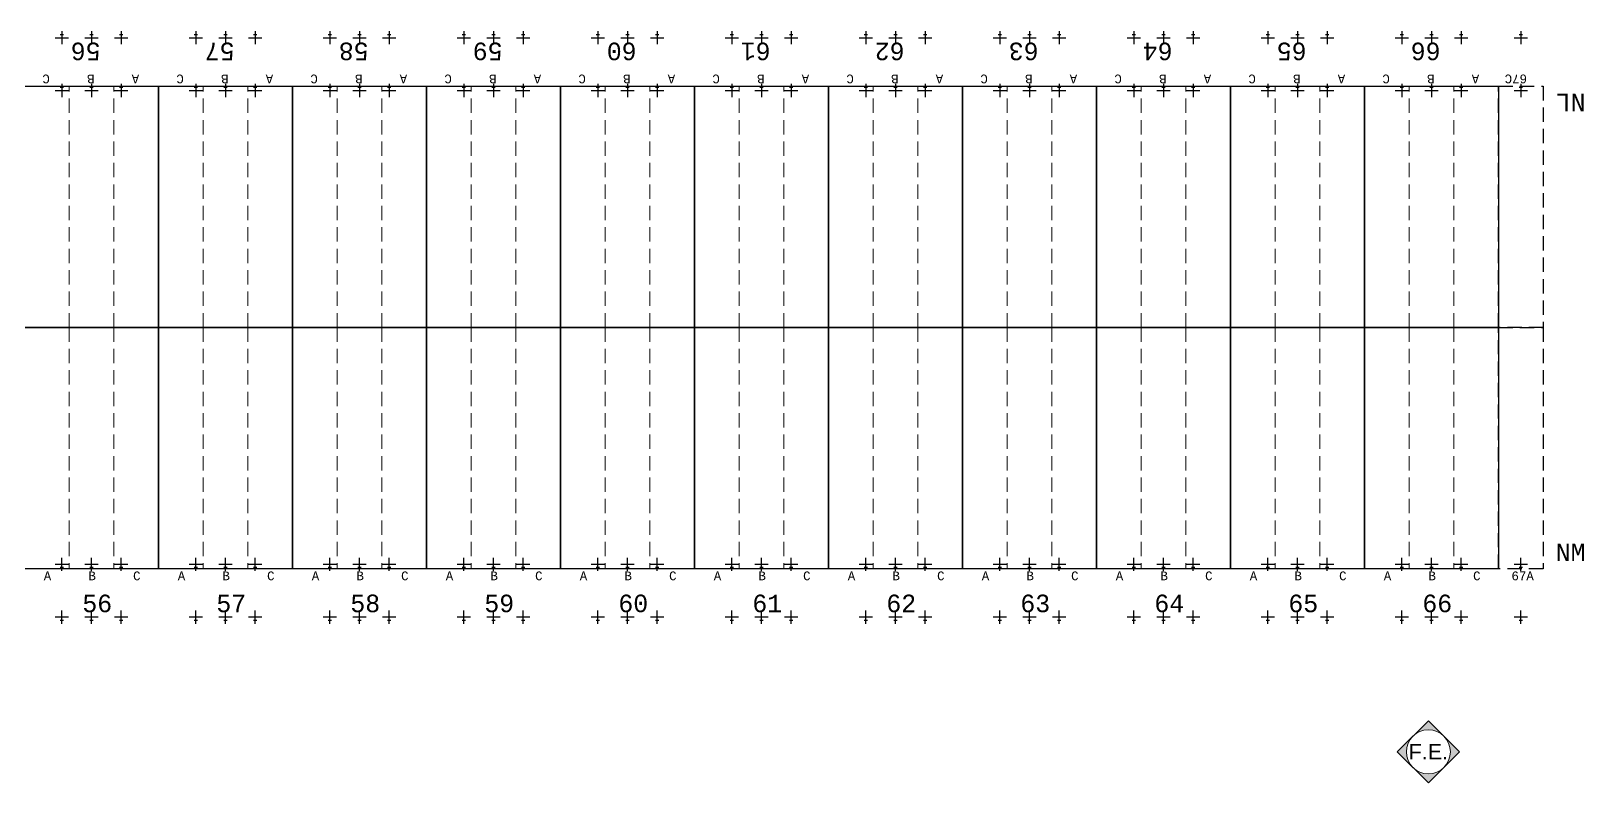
# Model space of a CAD drawing. Header units: inches. Extents: x -233729 to 737493, y -275239 to 196021.
# Drawn here: x 534152 to 569474, y 19349 to 36441 of the extents above; entities that cross this region are included whole.
import ezdxf
from ezdxf.enums import TextEntityAlignment as Align

# ---------------------------------------------------------------- set-up
doc = ezdxf.new("R2010")
doc.units = ezdxf.units.IN
doc.header["$MEASUREMENT"] = 0
doc.linetypes.add('DASHED', pattern=[0.75, 0.5, -0.25])
doc.layers.add('Bin location transponder', color=250, linetype='Continuous')
doc.layers.add('WF_numbers', color=6, linetype='Continuous')
for name, color, linetype, lineweight in [('WF buffer', 1, 'DASHED', 30), ('WF dimensions', 3, 'Continuous', 30), ('WF transponder', 3, 'Continuous', 30), ('WF_bay', 5, 'Continuous', 30), ('WF_sketch_stock_areas', 30, 'Continuous', 30)]:
    doc.layers.add(name, color=color, linetype=linetype, lineweight=lineweight)
doc.styles.add('ARIAL', font='arial.ttf')
doc.styles.add('WF_txt', font='consola.ttf')

# ---------------------------------------------------------------- blocks, each defined once
blk = doc.blocks.new('Bin location transponder')
at = {"layer": 'Bin location transponder', "color": 3, "lineweight": 30}
for p, q in [((-600, 0), (600, 0)), ((-150, 300), (150, 300)), ((0, 600), (0, -600))]:
    blk.add_line(p, q, dxfattribs=at)
blk = doc.blocks.new('WF 10x18ft bay')
at = {"layer": 'WF_bay', "linetype": 'DASHED', "lineweight": 5, "ltscale": 650}
for p, q in [((1016, 5486), (1016, 0)), ((2032, 5486), (2032, 0))]:
    blk.add_line(p, q, dxfattribs=at)
at = {"layer": 'WF_bay'}
blk.add_lwpolyline([(0, 5486), (3048, 5486), (3048, 0), (0, 0)], close=True, dxfattribs=at)
at = {"layer": 'WF transponder', "xscale": 0.25, "yscale": 0.25, "zscale": 0.25, "rotation": 180.0000000062352}
for p in [(850, 100), (1524, 100), (2198, 100), (850, -1100), (1524, -1100), (2198, -1100)]:
    blk.add_blockref('Bin location transponder', p, dxfattribs=at)
at = {"layer": 'WF_numbers', "linetype": 'DASHED', "char_height": 200, "attachment_point": 1, "rotation": 0, "style": 'WF_txt'}
for s, insert in [('A', (439, -62, -723)), ('B', (1455, -62, -723)), ('C', (2471, -62, -723))]:
    blk.add_mtext_dynamic_manual_height_columns(s, width=423.53, gutter_width=2118, heights=[0], dxfattribs=dict(at, insert=insert))
blk = doc.blocks.new('WF 40x216in buffer')
at = {"layer": 'WF buffer', "ltscale": 650}
blk.add_lwpolyline([(0, 5486), (1016, 5486), (1016, 0), (0, 0)], close=True, dxfattribs=at)
at = {"layer": 'WF transponder', "xscale": 0.25, "yscale": 0.25, "zscale": 0.25, "rotation": 180.0000000062352}
for p in [(508, 100), (508, -1100)]:
    blk.add_blockref('Bin location transponder', p, dxfattribs=at)
blk = doc.blocks.new('F.E.')
at = {"layer": 'WF dimensions', "transparency": 33554687}
h = blk.add_hatch(color=7, dxfattribs=at)
h.dxf.hatch_style = 1
h.paths.add_polyline_path([(1153007, 1003176), (1152654, 1003529, -0.198912), (1152800, 1003176, -0.198912), (1152654, 1002822)])
h.paths.add_polyline_path([(1152300, 1003883), (1151947, 1003529, -0.414214), (1152654, 1003529)])
h.paths.add_polyline_path([(1151800, 1003176, -0.198912), (1151947, 1003529), (1151593, 1003176), (1151947, 1002822, -0.198912)])
h.paths.add_polyline_path([(1152654, 1002822, -0.414214), (1151947, 1002822), (1152300, 1002468)])
at = {"layer": 'WF dimensions', "color": 7, "lineweight": 5}
blk.add_lwpolyline([(1152300, 1002468), (1153007, 1003176), (1152300, 1003883), (1151593, 1003176)], close=True, dxfattribs=at)
blk.add_circle((1152300, 1003176), 500, dxfattribs=at)
at = {"layer": 'WF dimensions', "color": 7, "style": 'ARIAL'}
blk.add_text('F.E.', height=350, dxfattribs=at).set_placement((1152300, 1003176), align=Align.MIDDLE_CENTER)

msp = doc.modelspace()

# ---------------------------------------------------------------- block references
at = {"layer": 'WF dimensions'}
msp.add_blockref('F.E.', (-586364.76651, -983119.12791, 162219.4368), dxfattribs=at)
at = {"layer": 'WF_sketch_stock_areas'}
for name, p, rotation in [('WF 10x18ft bay', (537049.7374, 35190.91579, -162219.4368), 179.9999999999069), ('WF 10x18ft bay', (540097.7374, 35190.91579, -162219.4368), 179.9999999999069), ('WF 10x18ft bay', (543145.7374, 35190.91579, -162219.4368), 179.9999999999069), ('WF 10x18ft bay', (546193.7374, 35190.91579, -162219.4368), 179.9999999999069), ('WF 10x18ft bay', (549241.7374, 35190.91579, -162219.4368), 179.9999999999069), ('WF 10x18ft bay', (552289.7374, 35190.91579, -162219.4368), 179.9999999999069), ('WF 10x18ft bay', (555337.7374, 35190.91579, -162219.4368), 179.9999999999069), ('WF 10x18ft bay', (558385.7374, 35190.91579, -162219.4368), 179.9999999999069), ('WF 10x18ft bay', (561433.7374, 35190.91579, -162219.4368), 179.9999999999069), ('WF 10x18ft bay', (564481.7374, 35190.91579, -162219.4368), 179.9999999999069), ('WF 10x18ft bay', (567529.7374, 35190.91579, -162219.4368), 179.9999999999069), ('WF 40x216in buffer', (568545.7374, 35190.91579, -162219.4368), 180.0000000073946)]:
    msp.add_blockref(name, p, dxfattribs=dict(at, rotation=rotation))
for name, p in [('WF 10x18ft bay', (534001.7374, 24218.11579, -162219.4368)), ('WF 10x18ft bay', (537049.7374, 24218.11579, -162219.4368)), ('WF 10x18ft bay', (540097.7374, 24218.11579, -162219.4368)), ('WF 10x18ft bay', (543145.7374, 24218.11579, -162219.4368)), ('WF 10x18ft bay', (546193.7374, 24218.11579, -162219.4368)), ('WF 10x18ft bay', (549241.7374, 24218.11579, -162219.4368)), ('WF 10x18ft bay', (552289.7374, 24218.11579, -162219.4368)), ('WF 10x18ft bay', (555337.7374, 24218.11579, -162219.4368)), ('WF 10x18ft bay', (558385.7374, 24218.11579, -162219.4368)), ('WF 10x18ft bay', (561433.7374, 24218.11579, -162219.4368)), ('WF 10x18ft bay', (564481.7374, 24218.11579, -162219.4368)), ('WF 40x216in buffer', (567529.7374, 24218.11579, -162219.4368))]:
    msp.add_blockref(name, p, dxfattribs=at)

# ---------------------------------------------------------------- texts
at = {"layer": 'WF_numbers', "linetype": 'DASHED', "style": 'WF_txt'}
for s, insert, char_height, attachment_point, rotation in [('56', (535733.05684, 35778.84155, -162219.4368), 400, 1, 180), ('57', (538781.05684, 35778.84155, -162219.4368), 400, 1, 180), ('58', (541829.05684, 35778.84155, -162219.4368), 400, 1, 180), ('59', (544877.05684, 35778.84155, -162219.4368), 400, 1, 180), ('60', (547925.05684, 35778.84155, -162219.4368), 400, 1, 180), ('61', (550973.05684, 35778.84155, -162219.4368), 400, 1, 180), ('62', (554021.05684, 35778.84155, -162219.4368), 400, 1, 180), ('63', (557069.05684, 35778.84155, -162219.4368), 400, 1, 180), ('64', (560117.05684, 35778.84155, -162219.4368), 400, 1, 180), ('65', (563165.05684, 35778.84155, -162219.4368), 400, 1, 180), ('66', (566213.05684, 35778.84155, -162219.4368), 400, 1, 180), ('67C', (568179.05183, 35253.26929, -162942.70209), 200, 1, 180.000000001), ('NL', (568831.6789, 34618.44477, -486658.3104), 400, 3, 179.999999999), ('67A', (567824.45251, 24155.76229, -162942.70209), 200, 1, 0.000000001)]:
    msp.add_mtext_dynamic_manual_height_columns(s, width=423.5307578, gutter_width=2117.65379, heights=[0], dxfattribs=dict(at, insert=insert, char_height=char_height, attachment_point=attachment_point, rotation=rotation))
at = {"layer": 'WF_numbers', "linetype": 'DASHED', "char_height": 400, "attachment_point": 1, "style": 'WF_txt'}
for s, insert in [('NM', (568831.67892, 24790.58696, -486658.3104)), ('56', (535318.41763, 23630.19002, -162219.4368)), ('57', (538366.41763, 23630.19002, -162219.4368)), ('58', (541414.41763, 23630.19002, -162219.4368)), ('59', (544462.41763, 23630.19002, -162219.4368)), ('60', (547510.41763, 23630.19002, -162219.4368)), ('61', (550558.41763, 23630.19002, -162219.4368)), ('62', (553606.41763, 23630.19002, -162219.4368)), ('63', (556654.41763, 23630.19002, -162219.4368)), ('64', (559702.41763, 23630.19002, -162219.4368)), ('65', (562750.41763, 23630.19002, -162219.4368)), ('66', (565798.41763, 23630.19002, -162219.4368))]:
    msp.add_mtext_dynamic_manual_height_columns(s, width=423.5307578, gutter_width=2117.65379, heights=[0], dxfattribs=dict(at, insert=insert))

doc.saveas('drawing.dxf')
